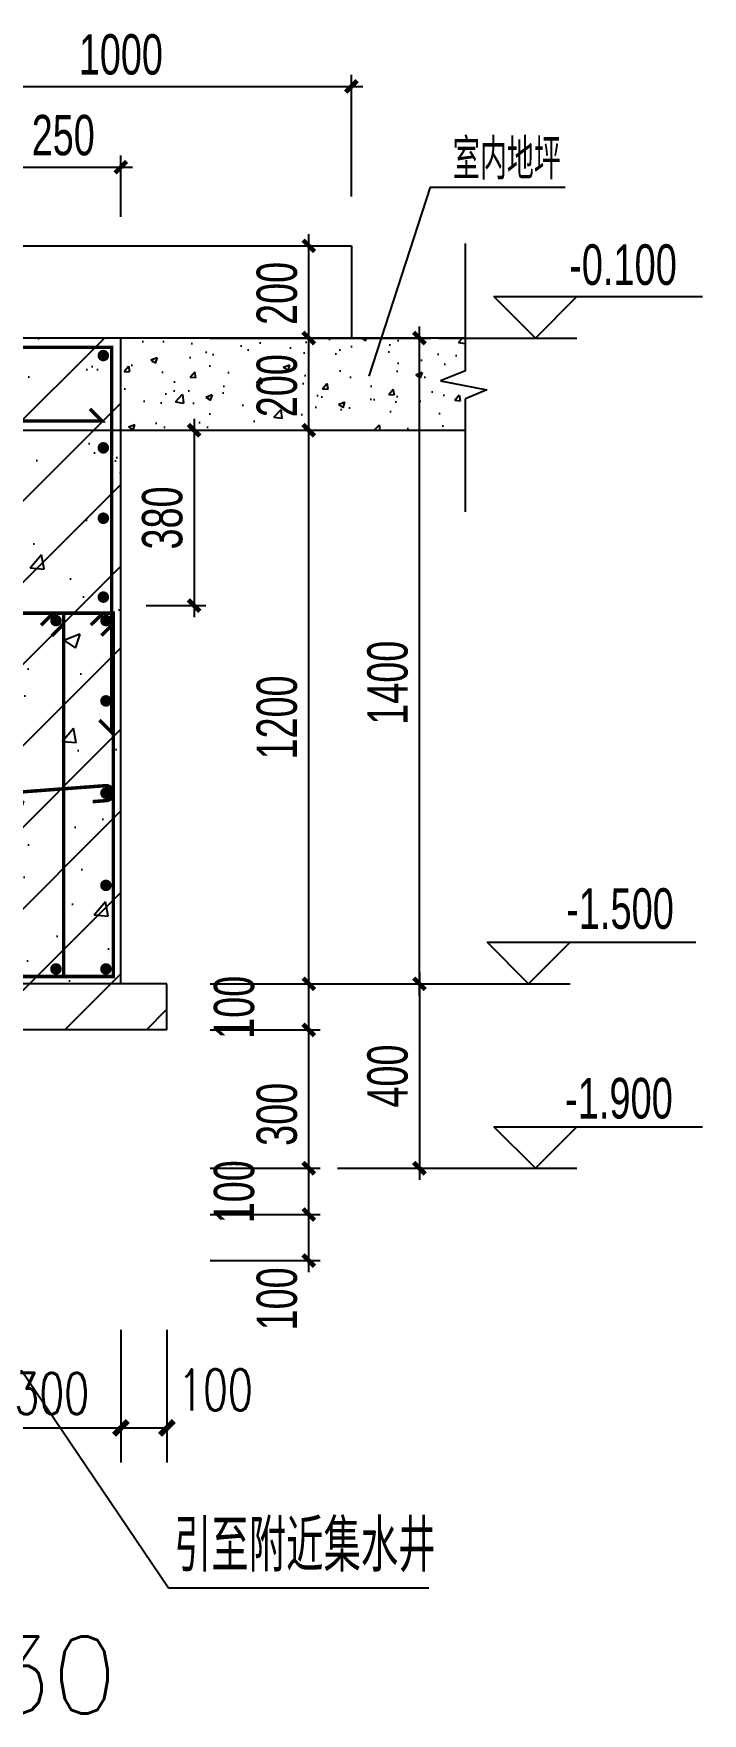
# Model space of a CAD drawing. Header units: millimetres. Extents: x 172649 to 472543, y 238332 to 449264.
# Drawn here: x 280610 to 284961, y 297705 to 308631 of the extents above; entities that cross this region are included whole.
import ezdxf

# ---------------------------------------------------------------- set-up
doc = ezdxf.new("R2010")
doc.units = ezdxf.units.MM
doc.header["$LTSCALE"] = 1000
for name, color, linetype in [('BEAM_DE_TEXT', 7, 'Continuous'), ('DIM', 3, 'Continuous'), ('DIM_ELEV', 3, 'Continuous'), ('DIM_LEAD', 3, 'Continuous'), ('PUB_DIM', 3, 'Continuous'), ('PUB_SYMB', 3, 'Continuous'), ('PUB_TEXT', 7, 'Continuous'), ('REIN', 1, 'Continuous'), ('SOLID_HATCH', 8, 'Continuous'), ('WALL', 255, 'Continuous'), ('WINDOW_TEXT', 7, 'Continuous'), ('家具', 4, 'Continuous'), ('文本', 3, 'Continuous'), ('设备', 3, 'Continuous')]:
    doc.layers.add(name, color=color, linetype=linetype)
doc.styles.add('_TCH_DIM', font='SIMPLEX', dxfattribs={"bigfont": 'GBCBIG'})
doc.styles.add('_TCH_DIM_T3', font='SIMPLEX', dxfattribs={"width": 0.705882, "bigfont": 'GBCBIG'})
doc.styles.get("Standard").update_dxf_attribs({"font": 'txt', "bigfont": 'gbcbig.shx'})
doc.styles.add('TSSD_Dimension', font='haiwenrs.shx', dxfattribs={"width": 0.7, "bigfont": 'haiwenhz.shx'})
doc.styles.add('TSSD_Rein', font='haiwenrs.shx', dxfattribs={"width": 0.7, "bigfont": 'haiwenhz.shx'})
doc.dimstyles.new('_TCH_ARCH&&30', dxfattribs={"dimtxt": 89.25, "dimasz": 30, "dimexe": 75, "dimexo": 90, "dimgap": 30, "dimtad": 1, "dimdec": 0, "dimzin": 0, "dimdsep": 46, "dimtxsty": '_TCH_DIM_T3', "dimblk": 'ARCHTICK', "dimcen": 0.09, "dimclrt": 7, "dimazin": 2, "dimtfac": 1, "dimtdec": 0, "dimtix": 1, "dimtmove": 2, "dimatfit": 3, "dimfxl": 1, "dimtolj": 1, "dimtzin": 0, "dimarcsym": 0})
doc.dimstyles.new('TSSD_25_25', dxfattribs={"dimtxt": 87.5, "dimasz": 25, "dimexe": 25, "dimexo": 62.5, "dimgap": 25, "dimtad": 1, "dimdec": 0, "dimzin": 0, "dimdsep": 46, "dimtxsty": 'TSSD_Dimension', "dimblk": 'ARCHTICK', "dimblk1": 'ARCHTICK', "dimblk2": 'ARCHTICK', "dimcen": 0, "dimdle": 25, "dimclrt": 7, "dimadec": 0, "dimazin": 0, "dimtfac": 1, "dimtdec": 0, "dimtix": 1, "dimtmove": 2, "dimatfit": 3, "dimfxl": 1, "dimtolj": 1, "dimtzin": 0, "dimarcsym": 0})
pattern_1 = [(45, (-241248.57, -359647.52), (-88.388348, 88.388348), []), (50, (-241248.57, -359647.52), (358.6301, -31.37607), [37.5, -412.5]), (355, (-241248.57, -359647.52), (-69.37567, 376.09607), [30, -330]), (100.4514, (-241218.7, -359650.14), (289.2547, 344.71977), [31.8701, -350.57106]), (46.1842, (-241248.57, -359547.52), (533.62052, -82.7595), [56.25, -618.75]), (96.6356, (-241204.1, -359554.4), (467.33135, 487.05894), [47.80514, -525.8565]), (351.1842, (-241248.6, -359547.5), (467.331, 487.0593), [45, -495]), (21, (-241198.57, -359572.52), (298.45353, -201.30945), [37.5, -412.5]), (326, (-241198.57, -359572.52), (121.65767, 362.57502), [30, -330]), (71.4514, (-241173.7, -359589.3), (420.11131, 161.26525), [31.8701, -350.57106]), (37.5, (-241248.57, -359647.52), (6.079928, 166.446927), [0, -326, 0, -335, 0, -331.25]), (7.5, (-241248.57, -359647.52), (131.53477, 197.205856), [0, -191, 0, -318.5, 0, -126.25]), (327.5, (-241360.07, -359647.52), (266.91122, -11.277436), [0, -125, 0, -390, 0, -517.5]), (317.5, (-241410.07, -359647.52), (291.59308, 50.05249), [0, -162.5, 0, -259, 0, -367.5])]

# ---------------------------------------------------------------- blocks, each defined once
blk = doc.blocks.new('_ArchTick')
at = {"color": 0, "linetype": 'ByBlock', "const_width": 0.4}
blk.add_lwpolyline([(-0.5, -0.5), (0.5, 0.5)], dxfattribs=at)
blk = doc.blocks.new('*D33')
at = {"layer": 'DEFPOINTS', "color": 0}
for p in [(244313.2, 362455.8), (244063.2, 362285.2), (244313.2, 362285.2)]:
    blk.add_point(p, dxfattribs=at)
at = {"layer": 'DIM', "color": 0, "lineweight": -2}
for p, q in [((244063.2, 362347.7), (244063.2, 362480.8)), ((244313.2, 362347.7), (244313.2, 362480.8)), ((244038.2, 362455.8), (244338.2, 362455.8))]:
    blk.add_line(p, q, dxfattribs=at)
at = {"layer": 'DIM', "color": 0, "lineweight": -2, "xscale": 25, "yscale": 25, "zscale": 25, "rotation": 180}
blk.add_blockref('_ArchTick', (244063.2, 362455.8), dxfattribs=at)
at = {"layer": 'DIM', "color": 0, "lineweight": -2, "xscale": 25, "yscale": 25, "zscale": 25}
blk.add_blockref('_ArchTick', (244313.2, 362455.8), dxfattribs=at)
at = {"layer": 'DIM', "color": 7, "insert": (244188.2, 362524.6), "char_height": 87.5, "attachment_point": 5, "style": 'TSSD_Dimension'}
blk.add_mtext('\\A1;250', dxfattribs=at)
blk = doc.blocks.new('*D35')
at = {"layer": 'DEFPOINTS', "color": 0}
for p in [(244444.3, 360185.2), (244720.7, 360185.2), (244444.3, 360085.2)]:
    blk.add_point(p, dxfattribs=at)
at = {"layer": 'DIM', "color": 0, "lineweight": -2}
for p, q in [((244720.7, 360060.2), (244720.7, 360210.2)), ((244506.8, 360185.2), (244745.7, 360185.2)), ((244506.8, 360085.2), (244745.7, 360085.2))]:
    blk.add_line(p, q, dxfattribs=at)
at = {"layer": 'DIM', "color": 0, "lineweight": -2, "xscale": 25, "yscale": 25, "zscale": 25}
for p, rotation in [((244720.7, 360185.2), 90), ((244720.7, 360085.2), 270)]:
    blk.add_blockref('_ArchTick', p, dxfattribs=dict(at, rotation=rotation))
at = {"layer": 'DIM', "color": 7, "insert": (244651.9, 360002.2), "char_height": 87.5, "attachment_point": 5, "rotation": 90, "style": 'TSSD_Dimension'}
blk.add_mtext('\\A1;100', dxfattribs=at)
blk = doc.blocks.new('*D36')
at = {"layer": 'DEFPOINTS', "color": 0}
for p in [(244444.3, 360285.2), (244720.7, 360285.2), (244444.3, 360185.2)]:
    blk.add_point(p, dxfattribs=at)
at = {"layer": 'DIM', "color": 0, "lineweight": -2}
for p, q in [((244506.8, 360285.2), (244745.7, 360285.2)), ((244720.7, 360160.2), (244720.7, 360310.2)), ((244506.8, 360185.2), (244745.7, 360185.2))]:
    blk.add_line(p, q, dxfattribs=at)
at = {"layer": 'DIM', "color": 0, "lineweight": -2, "xscale": 25, "yscale": 25, "zscale": 25}
for p, rotation in [((244720.7, 360285.2), 90), ((244720.7, 360185.2), 270)]:
    blk.add_blockref('_ArchTick', p, dxfattribs=dict(at, rotation=rotation))
at = {"layer": 'DIM', "color": 7, "insert": (244559.1, 360234.3), "char_height": 87.5, "attachment_point": 5, "rotation": 90, "style": 'TSSD_Dimension'}
blk.add_mtext('\\A1;100', dxfattribs=at)
blk = doc.blocks.new('*D37')
at = {"layer": 'DEFPOINTS', "color": 0}
for p in [(244444.3, 360585.2), (244720.7, 360585.2), (244444.3, 360285.2)]:
    blk.add_point(p, dxfattribs=at)
at = {"layer": 'DIM', "color": 0, "lineweight": -2}
for p, q in [((244720.7, 360260.2), (244720.7, 360610.2)), ((244506.8, 360585.2), (244745.7, 360585.2)), ((244506.8, 360285.2), (244745.7, 360285.2))]:
    blk.add_line(p, q, dxfattribs=at)
at = {"layer": 'DIM', "color": 0, "lineweight": -2, "xscale": 25, "yscale": 25, "zscale": 25}
for p, rotation in [((244720.7, 360585.2), 90), ((244720.7, 360285.2), 270)]:
    blk.add_blockref('_ArchTick', p, dxfattribs=dict(at, rotation=rotation))
at = {"layer": 'DIM', "color": 7, "insert": (244651.9, 360402.2), "char_height": 87.5, "attachment_point": 5, "rotation": 90, "style": 'TSSD_Dimension'}
blk.add_mtext('\\A1;300', dxfattribs=at)
blk = doc.blocks.new('*D38')
at = {"layer": 'DEFPOINTS', "color": 0}
for p in [(244444.3, 360685.2), (244720.7, 360685.2), (244444.3, 360585.2)]:
    blk.add_point(p, dxfattribs=at)
at = {"layer": 'DIM', "color": 0, "lineweight": -2}
for p, q in [((244506.8, 360685.2), (244745.7, 360685.2)), ((244720.7, 360560.2), (244720.7, 360710.2)), ((244506.8, 360585.2), (244745.7, 360585.2))]:
    blk.add_line(p, q, dxfattribs=at)
at = {"layer": 'DIM', "color": 0, "lineweight": -2, "xscale": 25, "yscale": 25, "zscale": 25}
for p, rotation in [((244720.7, 360685.2), 90), ((244720.7, 360585.2), 270)]:
    blk.add_blockref('_ArchTick', p, dxfattribs=dict(at, rotation=rotation))
at = {"layer": 'DIM', "color": 7, "insert": (244559.1, 360634.3), "char_height": 87.5, "attachment_point": 5, "rotation": 90, "style": 'TSSD_Dimension'}
blk.add_mtext('\\A1;100', dxfattribs=at)
blk = doc.blocks.new('*D39')
at = {"layer": 'DEFPOINTS', "color": 0}
for p in [(244444.3, 361885.2), (244720.7, 361885.2), (244444.3, 360685.2)]:
    blk.add_point(p, dxfattribs=at)
at = {"layer": 'DIM', "color": 0, "lineweight": -2}
for p, q in [((244506.8, 361885.2), (244745.7, 361885.2)), ((244720.7, 360660.2), (244720.7, 361910.2)), ((244506.8, 360685.2), (244745.7, 360685.2))]:
    blk.add_line(p, q, dxfattribs=at)
at = {"layer": 'DIM', "color": 0, "lineweight": -2, "xscale": 25, "yscale": 25, "zscale": 25}
for p, rotation in [((244720.7, 361885.2), 90), ((244720.7, 360685.2), 270)]:
    blk.add_blockref('_ArchTick', p, dxfattribs=dict(at, rotation=rotation))
at = {"layer": 'DIM', "color": 7, "insert": (244651.9, 361262.7), "char_height": 87.5, "attachment_point": 5, "rotation": 90, "style": 'TSSD_Dimension'}
blk.add_mtext('\\A1;1200', dxfattribs=at)
blk = doc.blocks.new('*D40')
at = {"layer": 'DEFPOINTS', "color": 0}
for p in [(244444.3, 362085.2), (244720.7, 362085.2), (244444.3, 361885.2)]:
    blk.add_point(p, dxfattribs=at)
at = {"layer": 'DIM', "color": 0, "lineweight": -2}
for p, q in [((244720.7, 361860.2), (244720.7, 362110.2)), ((244506.8, 362085.2), (244745.7, 362085.2)), ((244506.8, 361885.2), (244745.7, 361885.2))]:
    blk.add_line(p, q, dxfattribs=at)
at = {"layer": 'DIM', "color": 0, "lineweight": -2, "xscale": 25, "yscale": 25, "zscale": 25}
for p, rotation in [((244720.7, 362085.2), 90), ((244720.7, 361885.2), 270)]:
    blk.add_blockref('_ArchTick', p, dxfattribs=dict(at, rotation=rotation))
at = {"layer": 'DIM', "color": 7, "insert": (244651.9, 361981.9), "char_height": 87.5, "attachment_point": 5, "rotation": 90, "style": 'TSSD_Dimension'}
blk.add_mtext('\\A1;200', dxfattribs=at)
blk = doc.blocks.new('*D41')
at = {"layer": 'DEFPOINTS', "color": 0}
for p in [(244444.3, 362285.2), (244720.7, 362285.2), (244444.3, 362085.2)]:
    blk.add_point(p, dxfattribs=at)
at = {"layer": 'DIM', "color": 0, "lineweight": -2}
for p, q in [((244506.8, 362285.2), (244745.7, 362285.2)), ((244720.7, 362060.2), (244720.7, 362310.2)), ((244506.8, 362085.2), (244745.7, 362085.2))]:
    blk.add_line(p, q, dxfattribs=at)
at = {"layer": 'DIM', "color": 0, "lineweight": -2, "xscale": 25, "yscale": 25, "zscale": 25}
for p, rotation in [((244720.7, 362285.2), 90), ((244720.7, 362085.2), 270)]:
    blk.add_blockref('_ArchTick', p, dxfattribs=dict(at, rotation=rotation))
at = {"layer": 'DIM', "color": 7, "insert": (244651.9, 362181.9), "char_height": 87.5, "attachment_point": 5, "rotation": 90, "style": 'TSSD_Dimension'}
blk.add_mtext('\\A1;200', dxfattribs=at)
blk = doc.blocks.new('*D42')
at = {"layer": 'DEFPOINTS', "color": 0}
for p in [(244684.3, 362085.2), (244960.7, 362085.2), (244684.3, 360685.2)]:
    blk.add_point(p, dxfattribs=at)
at = {"layer": 'DIM', "color": 0, "lineweight": -2}
for p, q in [((244960.7, 360660.2), (244960.7, 362110.2)), ((244746.8, 362085.2), (244985.7, 362085.2)), ((244746.8, 360685.2), (244985.7, 360685.2))]:
    blk.add_line(p, q, dxfattribs=at)
at = {"layer": 'DIM', "color": 0, "lineweight": -2, "xscale": 25, "yscale": 25, "zscale": 25}
for p, rotation in [((244960.7, 362085.2), 90), ((244960.7, 360685.2), 270)]:
    blk.add_blockref('_ArchTick', p, dxfattribs=dict(at, rotation=rotation))
at = {"layer": 'DIM', "color": 7, "insert": (244891.9, 361338), "char_height": 87.5, "attachment_point": 5, "rotation": 90, "style": 'TSSD_Dimension'}
blk.add_mtext('\\A1;1400', dxfattribs=at)
blk = doc.blocks.new('*D43')
at = {"layer": 'DEFPOINTS', "color": 0}
for p in [(244720.7, 360685.2), (244720.7, 360285.2), (244960.7, 360285.2)]:
    blk.add_point(p, dxfattribs=at)
at = {"layer": 'DIM', "color": 0, "lineweight": -2}
for p, q in [((244783.2, 360685.2), (244985.7, 360685.2)), ((244960.7, 360710.2), (244960.7, 360260.2)), ((244783.2, 360285.2), (244985.7, 360285.2))]:
    blk.add_line(p, q, dxfattribs=at)
at = {"layer": 'DIM', "color": 0, "lineweight": -2, "xscale": 25, "yscale": 25, "zscale": 25}
for p, rotation in [((244960.7, 360685.2), 90), ((244960.7, 360285.2), 270)]:
    blk.add_blockref('_ArchTick', p, dxfattribs=dict(at, rotation=rotation))
at = {"layer": 'DIM', "color": 7, "insert": (244891.9, 360485.2), "char_height": 87.5, "attachment_point": 5, "rotation": 90, "style": 'TSSD_Dimension'}
blk.add_mtext('\\A1;400', dxfattribs=at)
blk = doc.blocks.new('*D49')
at = {"layer": 'DEFPOINTS', "color": 0}
for p in [(244813.2, 362630.8), (243813.2, 362329.4), (244813.2, 362329.4)]:
    blk.add_point(p, dxfattribs=at)
at = {"layer": 'DIM', "color": 0, "lineweight": -2}
for p, q in [((243813.2, 362391.9), (243813.2, 362655.8)), ((244813.2, 362391.9), (244813.2, 362655.8)), ((243788.2, 362630.8), (244838.2, 362630.8))]:
    blk.add_line(p, q, dxfattribs=at)
at = {"layer": 'DIM', "color": 0, "lineweight": -2, "xscale": 25, "yscale": 25, "zscale": 25, "rotation": 180}
blk.add_blockref('_ArchTick', (243813.2, 362630.8), dxfattribs=at)
at = {"layer": 'DIM', "color": 0, "lineweight": -2, "xscale": 25, "yscale": 25, "zscale": 25}
blk.add_blockref('_ArchTick', (244813.2, 362630.8), dxfattribs=at)
at = {"layer": 'DIM', "color": 7, "insert": (244313.2, 362699.6), "char_height": 87.5, "attachment_point": 5, "style": 'TSSD_Dimension'}
blk.add_mtext('\\A1;1000', dxfattribs=at)
blk = doc.blocks.new('*D51')
at = {"layer": 'DEFPOINTS', "color": 0}
for p in [(244305.5, 361885.2), (244305.5, 361505.2), (244472.1, 361505.2)]:
    blk.add_point(p, dxfattribs=at)
at = {"layer": 'DIM', "color": 0, "lineweight": -2}
for p, q in [((244368, 361885.2), (244497.1, 361885.2)), ((244472.1, 361910.2), (244472.1, 361480.2)), ((244368, 361505.2), (244497.1, 361505.2))]:
    blk.add_line(p, q, dxfattribs=at)
at = {"layer": 'DIM', "color": 0, "lineweight": -2, "xscale": 25, "yscale": 25, "zscale": 25}
for p, rotation in [((244472.1, 361885.2), 90), ((244472.1, 361505.2), 270)]:
    blk.add_blockref('_ArchTick', p, dxfattribs=dict(at, rotation=rotation))
at = {"layer": 'DIM', "color": 7, "insert": (244403.3, 361695.2), "char_height": 87.5, "attachment_point": 5, "rotation": 90, "style": 'TSSD_Dimension'}
blk.add_mtext('\\A1;380', dxfattribs=at)
blk = doc.blocks.new('*D679')
at = {"layer": 'DEFPOINTS', "color": 0}
for p in [(2764.6, 377.6), (3064.6, 377.6), (3064.6, 75)]:
    blk.add_point(p, dxfattribs=at)
at = {"layer": 'PUB_DIM', "color": 0, "lineweight": -2}
for p, q in [((2764.6, 287.6), (2764.6, 0)), ((3064.6, 287.6), (3064.6, 0)), ((2764.6, 75), (3064.6, 75))]:
    blk.add_line(p, q, dxfattribs=at)
at = {"layer": 'PUB_DIM', "color": 0, "lineweight": -2, "xscale": 30, "yscale": 30, "zscale": 30, "rotation": 180}
blk.add_blockref('_ArchTick', (2764.6, 75), dxfattribs=at)
at = {"layer": 'PUB_DIM', "color": 0, "lineweight": -2, "xscale": 30, "yscale": 30, "zscale": 30}
blk.add_blockref('_ArchTick', (3064.6, 75), dxfattribs=at)
at = {"layer": 'PUB_DIM', "color": 7, "insert": (2914.6, 149.6), "char_height": 89.25, "attachment_point": 5, "style": '_TCH_DIM_T3'}
blk.add_mtext('\\A1;300', dxfattribs=at)
blk = doc.blocks.new('*D680')
at = {"layer": 'DEFPOINTS', "color": 0}
for p in [(3064.6, 377.6), (3164.6, 377.6), (3164.6, 75)]:
    blk.add_point(p, dxfattribs=at)
at = {"layer": 'PUB_DIM', "color": 0, "lineweight": -2}
for p, q in [((3064.6, 287.6), (3064.6, 0)), ((3164.6, 287.6), (3164.6, 0)), ((3064.6, 75), (3164.6, 75))]:
    blk.add_line(p, q, dxfattribs=at)
at = {"layer": 'PUB_DIM', "color": 0, "lineweight": -2, "xscale": 30, "yscale": 30, "zscale": 30, "rotation": 180}
blk.add_blockref('_ArchTick', (3064.6, 75), dxfattribs=at)
at = {"layer": 'PUB_DIM', "color": 0, "lineweight": -2, "xscale": 30, "yscale": 30, "zscale": 30}
blk.add_blockref('_ArchTick', (3164.6, 75), dxfattribs=at)
at = {"layer": 'PUB_DIM', "color": 7, "insert": (3269.6, 157.5), "char_height": 89.25, "attachment_point": 5, "style": '_TCH_DIM_T3'}
blk.add_mtext('\\A1;100', dxfattribs=at)
blk = doc.blocks.new('A$C65A778B1')
at = {"layer": 'SOLID_HATCH'}
h = blk.add_hatch(dxfattribs=at)
h.set_pattern_fill('钢筋混凝土', color=256, scale=50, style=0)
h.set_pattern_definition(pattern_1)
h.paths.add_polyline_path([(1664.6, 1857.7), (1414.6, 1857.7), (1414.6, 2237.7), (1164.6, 2237.7), (1164.6, 1037.7), (1564.6, 1037.7), (1564.6, 537.7), (2664.6, 537.7), (2664.6, 1037.7), (3064.6, 1037.7), (3064.6, 2437.7), (2684.6, 2437.7), (2684.6, 2637.7), (2564.6, 2637.7), (2564.6, 2237.7), (2814.6, 2237.7), (2814.6, 1857.7), (2564.6, 1857.7), (2564.6, 1037.7), (2514.6, 1037.7), (2514.6, 987.7), (2564.6, 987.7), (2564.6, 637.7), (1664.6, 637.7), (1664.6, 987.7), (1714.6, 987.7), (1714.6, 1037.7), (1664.6, 1037.7)])
h = blk.add_hatch(dxfattribs=at)
h.set_pattern_fill('钢筋混凝土', color=256, scale=50, style=0)
h.set_pattern_definition(pattern_1)
h.paths.add_polyline_path([(1664.6, 1857.7), (1414.6, 1857.7), (1414.6, 2237.7), (1164.6, 2237.7), (1164.6, 1037.7), (1564.6, 1037.7), (1564.6, 537.7), (2664.6, 537.7), (2664.6, 1037.7), (3064.6, 1037.7), (3064.6, 2437.7), (2684.6, 2437.7), (2684.6, 2637.7), (2564.6, 2637.7), (2564.6, 2237.7), (2814.6, 2237.7), (2814.6, 1857.7), (2564.6, 1857.7), (2564.6, 1037.7), (2514.6, 1037.7), (2514.6, 987.7), (2564.6, 987.7), (2564.6, 637.7), (1664.6, 637.7), (1664.6, 987.7), (1714.6, 987.7), (1714.6, 1037.7), (1664.6, 1037.7)])
h = blk.add_hatch(dxfattribs=at)
h.set_pattern_fill('混凝土', color=256, scale=20, style=0)
h.set_pattern_definition([(50, (-241248.57, -359647.52), (143.452037, -12.550427), [15, -165]), (355, (-241248.57, -359647.52), (-27.750267, 150.438427), [12, -132]), (100.4514, (-241236.62, -359648.57), (115.701876, 137.88791), [12.74804, -140.22842]), (46.1842, (-241248.57, -359607.52), (213.44821, -33.1038), [22.5, -247.5]), (96.6356, (-241230.79, -359610.28), (186.93254, 194.82357), [19.12206, -210.3426]), (351.1842, (-241248.57, -359607.52), (186.93239, 194.82372), [18, -198]), (21, (-241228.57, -359617.52), (119.38141, -80.523778), [15, -165]), (326, (-241228.57, -359617.52), (48.663066, 145.03001), [12, -132]), (71.4514, (-241218.62, -359624.23), (168.044526, 64.5061), [12.74804, -140.22842]), (37.5, (-241248.573, -359647.523), (2.431971, 66.578771), [0, -130.4, 0, -134, 0, -132.5]), (7.5, (-241248.57, -359647.52), (52.613907, 78.882342), [0, -76.4, 0, -127.4, 0, -50.5]), (327.5, (-241293.173, -359647.52), (106.764487, -4.5109743), [0, -50, 0, -156, 0, -207]), (317.5, (-241313.17, -359647.52), (116.637234, 20.020996), [0, -65, 0, -103.6, 0, -147])])
h.paths.add_polyline_path([(3064.6, 2437.7), (3064.6, 2237.7), (3811.9, 2237.7), (3811.9, 2305.7), (3858.6, 2325.3), (3757.7, 2344.9), (3811.9, 2366.3), (3811.9, 2437.7)])
h = blk.add_hatch(dxfattribs=at)
h.set_pattern_fill('钢筋混凝土', color=256, scale=50, style=0)
h.set_pattern_definition(pattern_1)
h.paths.add_polyline_path([(3164.6, 937.7), (3164.6, 1037.7), (2664.6, 1037.7), (2664.6, 937.7)])
at = {"layer": 'DIM_ELEV'}
for p, q in [((3963.5, 2437.7), (3873.5, 2527.7)), ((3873.5, 2527.7), (4325.8, 2527.7)), ((3963.5, 2437.7), (4053.5, 2527.7)), ((3753.5, 2437.7), (4053.5, 2437.7)), ((3948.9, 1037.7), (3858.9, 1127.7)), ((3858.9, 1127.7), (4311.2, 1127.7)), ((3948.9, 1037.7), (4038.9, 1127.7)), ((3738.9, 1037.7), (4038.9, 1037.7)), ((3963.5, 637.7), (3873.5, 727.7)), ((3873.5, 727.7), (4325.8, 727.7)), ((3963.5, 637.7), (4053.5, 727.7)), ((3712.1, 637.7), (4053.5, 637.7))]:
    blk.add_line(p, q, dxfattribs=at)
at = {"layer": 'PUB_SYMB'}
blk.add_lwpolyline([(3603, 2355.1), (3735.9, 2764.8), (4028.1, 2764.8)], dxfattribs=at)
at = {"layer": 'REIN', "const_width": 7.5}
for points in [[(3018.1, 1609.4), (3044.6, 1582.9), (3044.6, 2417.7), (2584.6, 2417.7), (2584.6, 2257.7), (3024, 2257.7), (2997.5, 2284.2)], [(2999.4, 1815.5), (3025.4, 1841.4), (3048.4, 1841.4), (3048.4, 1053.7), (2580.9, 1053.7), (2580.9, 1841.4), (3048.4, 1841.4), (3048.4, 1818.5), (3022.4, 1792.5)], [(2891.7, 1815.2), (2917.7, 1841.2), (2940.7, 1841.2), (2940.7, 1053.4), (2690.4, 1053.4), (2690.4, 1841.2), (2940.7, 1841.2), (2940.7, 1818.2), (2914.7, 1792.2)]]:
    blk.add_lwpolyline(points, dxfattribs=at)
at = {"layer": 'REIN', "const_width": 12.5}
for points in [[(3032.8, 2399.7, -1), (3020.3, 2399.7, -1)], [(3032.8, 2199.7, -1), (3020.3, 2199.7, -1)], [(3032.8, 2047.1, -1), (3020.3, 2047.1, -1)], [(3032.8, 1876.1, -1), (3020.3, 1876.1, -1)], [(2917.5, 1825.2, 1), (2930, 1825.2, 1)], [(3025.9, 1825.2, 1), (3038.4, 1825.2, 1)], [(3025.9, 1651.1, 1), (3038.4, 1651.1, 1)], [(3025.9, 1451.1, 1), (3038.4, 1451.1, 1)], [(3025.9, 1451.1, 1), (3038.4, 1451.1, 1)], [(3025.9, 1251.1, 1), (3038.4, 1251.1, 1)], [(2917.5, 1069.9, 1), (2930, 1069.9, 1)], [(3025.9, 1069.9, 1), (3038.4, 1069.9, 1)]]:
    blk.add_lwpolyline(points, format="xyb", close=True, dxfattribs=at)
at = {"layer": 'REIN', "const_width": 7.5}
blk.add_lwpolyline([(2625.8, 1469.6), (2595.9, 1467.3, 0.999989), (2598.3, 1434.9), (3030.9, 1467.3, -1.000011), (3033.3, 1434.9), (3003.4, 1432.7)], format="xyb", dxfattribs=at)
at = {"layer": 'WALL'}
for p, q in [((3064.6, 2437.7), (2684.6, 2437.7)), ((3064.6, 1037.7), (3064.6, 2437.7)), ((3811.9, 2437.7), (3064.6, 2437.7)), ((3064.6, 2237.7), (3811.9, 2237.7)), ((3164.6, 1037.7), (2664.6, 1037.7)), ((3164.6, 937.7), (3164.6, 1037.7)), ((3164.6, 937.7), (2664.6, 937.7))]:
    blk.add_line(p, q, dxfattribs=at)
at = {"layer": 'WINDOW_TEXT'}
blk.add_line((2814.6, 2237.7), (3064.6, 2237.7), dxfattribs=at)
at = {"layer": '文本'}
for p, q in [((3811.9, 2366.3), (3811.9, 2643)), ((3811.9, 2366.3), (3757.7, 2344.9)), ((3757.7, 2344.9), (3858.6, 2325.3)), ((3858.6, 2325.3), (3811.9, 2305.7)), ((3811.9, 2060.7), (3811.9, 2305.7)), ((3441.8, 1037.7), (4012.4, 1037.7))]:
    blk.add_line(p, q, dxfattribs=at)
at = {"layer": '设备'}
for p, q in [((2684.6, 2637.7), (3564.6, 2637.7)), ((3564.6, 2637.7), (3564.6, 2437.7))]:
    blk.add_line(p, q, dxfattribs=at)
at = {"layer": 'BEAM_DE_TEXT', "style": 'TSSD_Rein', "width": 0.7}
for s, p in [('室内地坪', (3784.6, 2781.5)), ('-0.100', (4036.8, 2552.9)), ('-1.500', (4030.3, 1156.9)), ('-1.900', (4028, 745.7))]:
    blk.add_text(s, height=88, dxfattribs=at).set_placement(p)
at = {"layer": 'DIM'}
dim = blk.add_aligned_dim(p1=(2564.6, 2681.9), p2=(3564.6, 2681.9), distance=301.4, text='1000', dimstyle='TSSD_25_25', dxfattribs=at)
dim.commit()
dim.dimension.update_dxf_attribs({"geometry": '*D49', "text_midpoint": (3064.6, 3052.1), "insert": (-241248.6, -359647.5)})
dim = blk.add_linear_dim(base=(3064.6, 2808.3), p1=(2814.6, 2637.7), p2=(3064.6, 2637.7), dimstyle='TSSD_25_25', dxfattribs=at)
dim.commit()
dim.dimension.update_dxf_attribs({"geometry": '*D33', "text_midpoint": (2939.6, 2877), "insert": (-241248.6, -359647.5)})
for base, p1, p2, picture, middle in [((3472.1, 2637.7), (3195.7, 2437.7), (3195.7, 2637.7), '*D41', (3403.4, 2534.4)), ((3472.1, 2437.7), (3195.7, 2237.7), (3195.7, 2437.7), '*D40', (3403.4, 2334.4)), ((3712.1, 2437.7), (3435.7, 1037.7), (3435.7, 2437.7), '*D42', (3643.4, 1690.5)), ((3472.1, 2237.7), (3195.7, 1037.7), (3195.7, 2237.7), '*D39', (3403.4, 1615.2)), ((3472.1, 1037.7), (3195.7, 937.7), (3195.7, 1037.7), '*D38', (3310.5, 986.8)), ((3472.1, 937.7), (3195.7, 637.7), (3195.7, 937.7), '*D37', (3403.4, 754.7)), ((3472.1, 637.7), (3195.7, 537.7), (3195.7, 637.7), '*D36', (3310.5, 586.8)), ((3472.1, 537.7), (3195.7, 437.7), (3195.7, 537.7), '*D35', (3403.4, 354.7))]:
    dim = blk.add_linear_dim(base=base, p1=p1, p2=p2, angle=90, dimstyle='TSSD_25_25', dxfattribs=at)
    dim.commit()
    dim.dimension.update_dxf_attribs({"geometry": picture, "text_midpoint": middle, "dimtype": 128, "insert": (-241248.6, -359647.5)})
for base, p1, p2, picture, middle in [((3223.5, 1857.7), (3056.9, 2237.7), (3056.9, 1857.7), '*D51', (3154.8, 2047.7)), ((3712.1, 637.7), (3472.1, 1037.7), (3472.1, 637.7), '*D43', (3643.4, 837.7))]:
    dim = blk.add_linear_dim(base=base, p1=p1, p2=p2, angle=90, dimstyle='TSSD_25_25', dxfattribs=at)
    dim.commit()
    dim.dimension.update_dxf_attribs({"geometry": picture, "text_midpoint": middle, "insert": (-241248.6, -359647.5)})
at = {"layer": 'PUB_DIM'}
dim = blk.add_aligned_dim(p1=(2764.6, 377.6), p2=(3064.6, 377.6), distance=-302.6, text='300', dimstyle='_TCH_ARCH&&30', dxfattribs=at)
dim.commit()
dim.dimension.update_dxf_attribs({"geometry": '*D679', "text_midpoint": (2914.6, 149.6)})
dim = blk.add_linear_dim(base=(3164.6, 75), p1=(3064.6, 377.6), p2=(3164.6, 377.6), angle=0, text='100', dimstyle='_TCH_ARCH&&30', dxfattribs=at)
dim.commit()
dim.dimension.update_dxf_attribs({"geometry": '*D680', "text_midpoint": (3269.6, 157.5), "dimtype": 161})

msp = doc.modelspace()

# ---------------------------------------------------------------- linework, layer by layer
at = {"layer": 'DIM_LEAD'}
for p, q in [((279582.9, 301335.1), (281487.9, 298522.4)), ((281487.9, 298522.4), (283180.5, 298522.4))]:
    msp.add_line(p, q, dxfattribs=at)

# ---------------------------------------------------------------- block references
at = {"layer": '家具', "xscale": 3, "yscale": 3, "zscale": 3}
msp.add_blockref('A$C65A778B1', (271983.9, 299337.4), dxfattribs=at)

# ---------------------------------------------------------------- texts
at = {"layer": 'PUB_TEXT', "style": '_TCH_DIM'}
msp.add_text('引至附近集水井', height=337.59, dxfattribs=at).set_placement((281523.6, 298627.4))
at = {"layer": 'PUB_TEXT'}
msp.add_text('1:30', height=500, dxfattribs=at).set_placement((279655, 297705.4))

doc.saveas('drawing.dxf')
